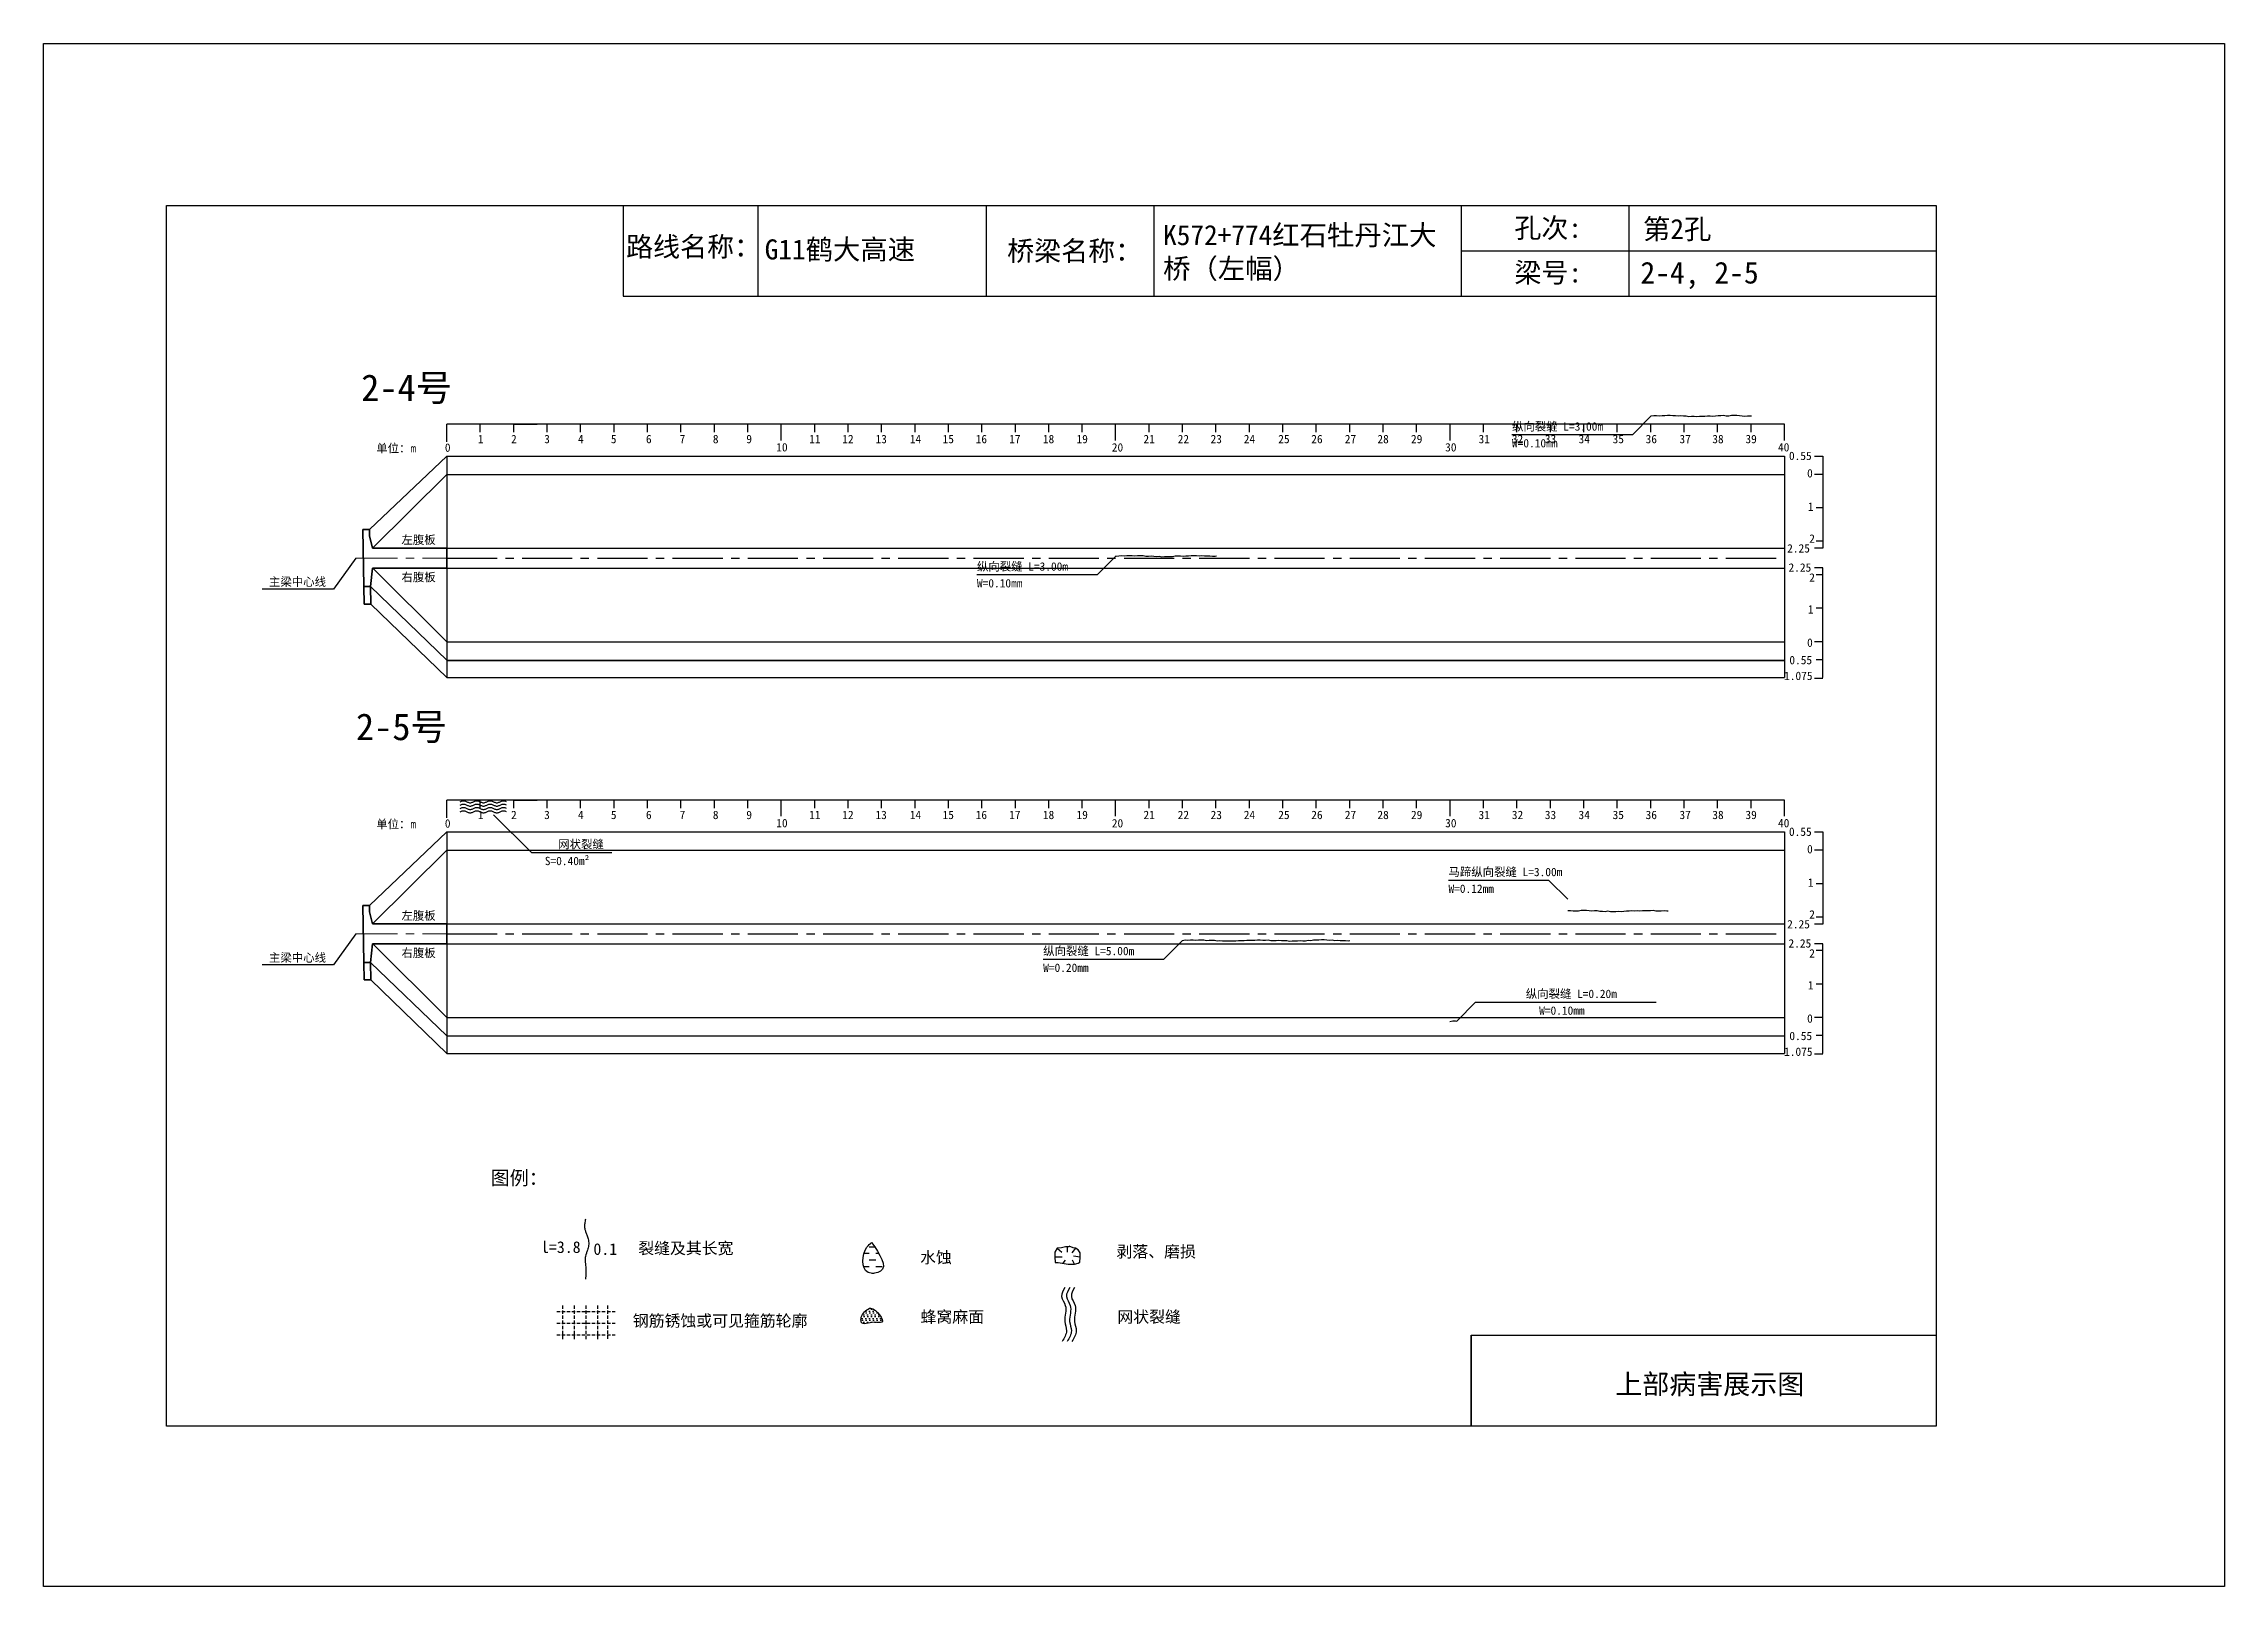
# Model space of a CAD drawing. Header units: millimetres. Extents: x -37 to 615, y -48 to 413.
import ezdxf

# ---------------------------------------------------------------- set-up
doc = ezdxf.new("R2010")
doc.units = ezdxf.units.MM
for name, pattern in [('CENTER', [2, 1.25, -0.25, 0.25, -0.25]), ('CENTER2', [1.125, 0.75, -0.125, 0.125, -0.125]), ('DASHED', [0.75, 0.5, -0.25])]:
    doc.linetypes.add(name, pattern=pattern)
for name, color, linetype in [('加固措施', 7, 'Continuous'), ('图层1', 7, 'Continuous'), ('病害', 5, 'Continuous'), ('轮廓', 3, 'Continuous')]:
    doc.layers.add(name, color=color, linetype=linetype)
doc.layers.add('虚线', color=7, linetype='Continuous', lineweight=30)
doc.styles.get("Standard").update_dxf_attribs({"font": ''})
doc.styles.add('汉字', font='')
doc.styles.get('Standard').set_extended_font_data('SimSun')
doc.styles.get('汉字').set_extended_font_data('SimSun')
pattern_1 = [(0, (-3997.7199, -288.9294), (0.55266586, 1.10533173), [0, -1.10533173])]
pattern_2 = [(0, (-6886.571, -700.7115), (0.55266586, 1.10533173), [0, -1.10533173])]
pattern_3 = [(0, (-3576.1421, -199.0757), (1.9895971, 1.9895971), [1.9895971, -1.9895971])]

# ---------------------------------------------------------------- blocks, each defined once
blk = doc.blocks.new('adfsd')
at = {"lineweight": -2, "ltscale": 0.5}
for p, q in [((1140.897, -3083.694), (1140.936, -3083.729)), ((1140.983, -3083.682), (1140.981, -3083.729)), ((1141.053, -3083.694), (1141.022, -3083.735)), ((1140.876, -3083.768), (1140.94, -3083.769)), ((1140.948, -3083.824), (1140.969, -3083.796)), ((1141.045, -3083.83), (1141.028, -3083.796)), ((1141.094, -3083.772), (1141.036, -3083.763))]:
    blk.add_line(p, q, dxfattribs=at)
blk.add_lwpolyline([(1141, -3083.682), (1140.967, -3083.682), (1140.934, -3083.69), (1140.897, -3083.694), (1140.876, -3083.727), (1140.876, -3083.768), (1140.88, -3083.818), (1140.905, -3083.818), (1140.991, -3083.83), (1141.045, -3083.83), (1141.078, -3083.822), (1141.09, -3083.814), (1141.094, -3083.772), (1141.094, -3083.735), (1141.078, -3083.707), (1141.053, -3083.694), (1141.033, -3083.69), (1141, -3083.678)], dxfattribs=at)
blk = doc.blocks.new('chi')
at = {"color": 0}
for p, q in [((1147.409, -3079.329), (1147.409, -3078.8)), ((1187.409, -3078.8), (1147.409, -3078.8)), ((1148.409, -3079.041), (1148.409, -3078.8)), ((1149.409, -3079.041), (1149.409, -3078.8)), ((1149.409, -3078.8), (1150.109, -3078.8)), ((1150.409, -3079.041), (1150.409, -3078.8)), ((1151.409, -3079.041), (1151.409, -3078.8)), ((1152.409, -3079.041), (1152.409, -3078.8)), ((1153.409, -3079.041), (1153.409, -3078.8)), ((1154.409, -3079.041), (1154.409, -3078.8)), ((1155.409, -3079.041), (1155.409, -3078.8)), ((1156.409, -3079.041), (1156.409, -3078.8)), ((1157.409, -3079.283), (1157.409, -3078.8)), ((1158.409, -3079.041), (1158.409, -3078.8)), ((1159.409, -3079.041), (1159.409, -3078.8)), ((1160.409, -3079.041), (1160.409, -3078.8)), ((1161.409, -3079.041), (1161.409, -3078.8)), ((1162.409, -3079.041), (1162.409, -3078.8)), ((1163.409, -3079.041), (1163.409, -3078.8)), ((1164.409, -3079.041), (1164.409, -3078.8)), ((1165.409, -3079.041), (1165.409, -3078.8)), ((1166.409, -3079.041), (1166.409, -3078.8)), ((1167.409, -3079.283), (1167.409, -3078.8)), ((1168.409, -3079.041), (1168.409, -3078.8)), ((1169.409, -3079.041), (1169.409, -3078.8)), ((1170.409, -3079.041), (1170.409, -3078.8)), ((1171.409, -3079.041), (1171.409, -3078.8)), ((1172.409, -3079.041), (1172.409, -3078.8)), ((1173.409, -3079.041), (1173.409, -3078.8)), ((1174.409, -3079.041), (1174.409, -3078.8)), ((1175.409, -3079.041), (1175.409, -3078.8)), ((1176.409, -3079.041), (1176.409, -3078.8)), ((1177.409, -3079.283), (1177.409, -3078.8)), ((1178.409, -3079.041), (1178.409, -3078.8)), ((1179.409, -3079.041), (1179.409, -3078.8)), ((1180.409, -3079.041), (1180.409, -3078.8)), ((1181.409, -3079.041), (1181.409, -3078.8)), ((1182.409, -3079.041), (1182.409, -3078.8)), ((1183.409, -3079.041), (1183.409, -3078.8)), ((1184.409, -3079.041), (1184.409, -3078.8)), ((1185.409, -3079.041), (1185.409, -3078.8)), ((1186.409, -3079.041), (1186.409, -3078.8)), ((1187.409, -3079.283), (1187.409, -3078.8))]:
    blk.add_line(p, q, dxfattribs=at)
for s, p in [('0', (1147.349, -3079.623)), ('1', (1148.339, -3079.368)), ('2', (1149.328, -3079.368)), ('3', (1150.319, -3079.368)), ('4', (1151.329, -3079.368)), ('5', (1152.313, -3079.368)), ('6', (1153.363, -3079.368)), ('7', (1154.37, -3079.368)), ('8', (1155.363, -3079.368)), ('9', (1156.363, -3079.368)), ('10', (1157.259, -3079.613)), ('11', (1158.242, -3079.368)), ('12', (1159.233, -3079.368)), ('13', (1160.227, -3079.368)), ('14', (1161.252, -3079.368)), ('15', (1162.233, -3079.368)), ('16', (1163.223, -3079.368)), ('17', (1164.224, -3079.368)), ('18', (1165.232, -3079.368)), ('19', (1166.238, -3079.368)), ('20', (1167.294, -3079.617)), ('21', (1168.24, -3079.368)), ('22', (1169.264, -3079.368)), ('23', (1170.247, -3079.368)), ('24', (1171.24, -3079.368)), ('25', (1172.271, -3079.368)), ('26', (1173.258, -3079.368)), ('27', (1174.261, -3079.368)), ('28', (1175.236, -3079.368)), ('29', (1176.24, -3079.368)), ('30', (1177.262, -3079.613)), ('31', (1178.261, -3079.368)), ('32', (1179.256, -3079.368)), ('33', (1180.243, -3079.368)), ('34', (1181.251, -3079.368)), ('35', (1182.269, -3079.368)), ('36', (1183.256, -3079.368)), ('37', (1184.269, -3079.368)), ('38', (1185.251, -3079.368)), ('39', (1186.242, -3079.368)), ('40', (1187.216, -3079.613))]:
    blk.add_text(s, height=0.25).set_placement(p)
blk = doc.blocks.new('kopp')
at = {"color": 0}
for p, q in [((1188.308, -3078.25), (1188.558, -3078.25)), ((1188.558, -3078.25), (1188.558, -3078.8)), ((1188.558, -3078.8), (1188.308, -3078.8)), ((1188.558, -3078.8), (1188.558, -3079.8)), ((1188.558, -3079.8), (1188.358, -3079.8)), ((1188.558, -3079.8), (1188.558, -3079.8)), ((1188.558, -3079.8), (1188.558, -3080.8)), ((1188.558, -3081.009), (1188.308, -3081.009)), ((1188.558, -3080.8), (1188.358, -3080.8)), ((1188.558, -3080.8), (1188.558, -3081.009)), ((1188.558, -3081.592), (1188.308, -3081.592)), ((1188.558, -3081.8), (1188.358, -3081.8)), ((1188.558, -3081.8), (1188.558, -3081.592)), ((1188.558, -3082.8), (1188.558, -3081.8)), ((1188.558, -3082.8), (1188.358, -3082.8)), ((1188.558, -3083.8), (1188.558, -3082.8)), ((1188.558, -3082.8), (1188.558, -3082.8)), ((1188.558, -3083.8), (1188.308, -3083.8)), ((1188.558, -3084.875), (1188.558, -3083.8)), ((1188.558, -3084.338), (1188.358, -3084.338)), ((1188.308, -3084.888), (1188.558, -3084.888))]:
    blk.add_line(p, q, dxfattribs=at)
for s, p in [('0.55', (1187.543, -3078.37)), ('0', (1188.086, -3078.891)), ('1', (1188.109, -3079.89)), ('2', (1188.15, -3080.842)), ('2.25', (1187.49, -3081.135)), ('2.25', (1187.53, -3081.708)), ('2', (1188.15, -3082.006)), ('1', (1188.109, -3082.959)), ('0', (1188.086, -3083.954)), ('0.55', (1187.556, -3084.474)), ('1.075', (1187.398, -3084.946))]:
    blk.add_text(s, height=0.25).set_placement(p)

msp = doc.modelspace()

# ---------------------------------------------------------------- hatches: boundary and pattern name
at = {"layer": '加固措施', "lineweight": -2}
h = msp.add_hatch(dxfattribs=at)
h.set_pattern_fill('DASH', color=256, scale=0.626645)
h.set_pattern_definition(pattern_3)
edge = h.paths.add_edge_path()
edge.add_spline(control_points=[(210.85, 54.88), (210.36, 54.45), (208.03, 52.39), (207.41, 44.9), (216.74, 46.23), (213.29, 51.3), (210.85, 54.88)], knot_values=[0, 0, 0, 0, 3.237042, 15.187225, 21.182779, 35.601669, 35.601669, 35.601669, 35.601669], degree=3, periodic=0)
h = msp.add_hatch(dxfattribs=at)
h.set_pattern_fill('DASH', color=256, scale=0.626645)
h.set_pattern_definition(pattern_3)
edge = h.paths.add_edge_path()
edge.add_spline(control_points=[(210.85, 54.88), (210.36, 54.45), (208.03, 52.39), (207.41, 44.9), (216.74, 46.23), (213.29, 51.3), (210.85, 54.88)], knot_values=[0, 0, 0, 0, 3.237042, 15.187225, 21.182779, 35.601669, 35.601669, 35.601669, 35.601669], degree=3, periodic=0)
h = msp.add_hatch(dxfattribs=at)
h.set_pattern_fill('DOTS', scale=0.696272)
h.set_pattern_definition(pattern_1)
edge = h.paths.add_edge_path()
edge.add_spline(control_points=[(210.19, 35.22), (209.15, 34.51), (207.68, 33.49), (207.52, 29.75), (211, 31.47), (215.72, 30.12), (212.21, 35.3), (210.31, 35.22), (210.19, 35.22)], knot_values=[0, 0, 0, 0, 5.205471, 7.397577, 12.944796, 16.169923, 23.88441, 24.400432, 24.400432, 24.400432, 24.400432], degree=3, periodic=0)
h = msp.add_hatch(dxfattribs=at)
h.set_pattern_fill('DOTS', scale=0.696272)
h.set_pattern_definition(pattern_1)
edge = h.paths.add_edge_path()
edge.add_spline(control_points=[(210.19, 35.22), (209.15, 34.51), (207.68, 33.49), (207.52, 29.75), (211, 31.47), (215.72, 30.12), (212.21, 35.3), (210.31, 35.22), (210.19, 35.22)], knot_values=[0, 0, 0, 0, 5.205471, 7.397577, 12.944796, 16.169923, 23.88441, 24.400432, 24.400432, 24.400432, 24.400432], degree=3, periodic=0)
at = {"layer": '病害', "lineweight": -2}
h = msp.add_hatch(dxfattribs=at)
h.set_pattern_fill('DOTS', color=4, scale=0.696272, style=0)
h.set_pattern_definition(pattern_2)
edge = h.paths.add_edge_path()
edge.add_spline(control_points=[(210.19, 35.22), (209.15, 34.51), (207.68, 33.49), (207.52, 29.75), (211, 31.47), (215.72, 30.12), (212.21, 35.3), (210.31, 35.22), (210.19, 35.22)], knot_values=[0, 0, 0, 0, 1.041094, 1.479515, 2.588959, 3.233985, 4.776882, 4.880086, 4.880086, 4.880086, 4.880086], degree=3, periodic=0)
h = msp.add_hatch(dxfattribs=at)
h.set_pattern_fill('DOTS', color=4, scale=0.696272, style=0)
h.set_pattern_definition(pattern_2)
edge = h.paths.add_edge_path()
edge.add_spline(control_points=[(210.19, 35.22), (209.15, 34.51), (207.68, 33.49), (207.52, 29.75), (211, 31.47), (215.72, 30.12), (212.21, 35.3), (210.31, 35.22), (210.19, 35.22)], knot_values=[0, 0, 0, 0, 1.041094, 1.479515, 2.588959, 3.233985, 4.776882, 4.880086, 4.880086, 4.880086, 4.880086], degree=3, periodic=0)

# ---------------------------------------------------------------- linework, layer by layer
at = {"color": 0, "linetype": 'ByBlock'}
for p, q in [((0, 364.85), (529.17, 364.85)), ((0, 0), (0, 364.85)), ((136.5, 364.85), (136.5, 337.72)), ((245.1, 364.85), (245.1, 337.72)), ((387.13, 364.85), (387.13, 337.72)), ((437.29, 364.79), (437.29, 337.66)), ((529.17, 364.85), (529.17, 0)), ((136.5, 337.72), (529.17, 337.72)), ((390.12, 0), (390.12, 27.12)), ((390.12, 27.12), (529.17, 27.12)), ((529.17, 0), (0, 0))]:
    msp.add_line(p, q, dxfattribs=at)
at = {"color": 0}
for p, q in [((60.65, 267.93), (83.82, 289.93)), ((83.82, 289.93), (83.82, 223.68)), ((83.82, 289.93), (483.82, 289.93)), ((483.82, 289.93), (483.82, 223.68)), ((61.57, 262.43), (83.82, 284.43)), ((83.82, 262.43), (483.82, 262.43)), ((483.82, 262.43), (483.82, 259.43)), ((56.57, 259.43), (49.96, 250.17)), ((61.64, 256.43), (83.82, 234.43)), ((83.82, 256.43), (483.82, 256.43)), ((49.96, 250.17), (28.63, 250.17)), ((60.99, 250.93), (83.82, 228.93)), ((61.09, 245.68), (83.82, 223.68)), ((83.82, 234.43), (483.82, 234.43)), ((83.82, 228.93), (483.82, 228.93)), ((83.82, 228.81), (483.82, 228.81)), ((83.82, 223.68), (483.82, 223.68)), ((60.65, 155.59), (83.82, 177.59)), ((83.82, 177.59), (83.82, 111.34)), ((83.82, 177.59), (483.82, 177.59)), ((483.82, 177.59), (483.82, 111.34)), ((61.57, 150.08), (83.82, 172.09)), ((83.82, 172.09), (483.82, 172.09)), ((83.82, 150.09), (483.82, 150.09)), ((483.82, 150.09), (483.82, 147.09)), ((56.57, 147.09), (49.96, 137.83)), ((61.64, 144.09), (83.82, 122.09)), ((83.82, 144.09), (483.82, 144.09)), ((49.96, 137.83), (28.63, 137.83)), ((60.99, 138.59), (83.82, 116.59)), ((61.09, 133.34), (83.82, 111.34)), ((83.82, 122.09), (483.82, 122.09)), ((83.82, 116.59), (483.82, 116.59)), ((83.82, 111.34), (483.82, 111.34))]:
    msp.add_line(p, q, dxfattribs=at)
msp.add_line((83.82, 284.43), (483.82, 284.43))
at = {"color": 1, "linetype": 'CENTER2', "ltscale": 20}
for p, q in [((83.82, 259.43), (483.82, 259.43)), ((83.82, 147.09), (483.82, 147.09))]:
    msp.add_line(p, q, dxfattribs=at)
at = {"color": 1, "linetype": 'DASHED', "ltscale": 2}
for p, q in [((116.71, 34.25), (134.11, 34.25)), ((116.71, 34.25), (134.11, 34.25)), ((118.45, 35.99), (118.45, 25.55)), ((118.45, 35.99), (118.45, 25.55)), ((121.93, 35.99), (121.93, 25.55)), ((121.93, 35.99), (121.93, 25.55)), ((125.41, 35.99), (125.41, 25.55)), ((125.41, 35.99), (125.41, 25.55)), ((128.89, 35.99), (128.89, 25.55)), ((128.89, 35.99), (128.89, 25.55)), ((131.87, 36.02), (131.87, 25.57)), ((131.87, 36.02), (131.87, 25.57)), ((116.71, 30.77), (134.11, 30.77)), ((116.71, 30.77), (134.11, 30.77)), ((116.71, 27.29), (134.11, 27.29)), ((116.71, 27.29), (134.11, 27.29))]:
    msp.add_line(p, q, dxfattribs=at)
at = {"color": 3, "linetype": 'ByBlock'}
msp.add_lwpolyline([(-36.77, 413.19), (615.38, 413.19), (615.38, -47.93), (-36.77, -47.93)], close=True, dxfattribs=at)
at = {"color": 7}
for points in [[(444, 301.91), (438.34, 296.26), (402.34, 296.26)], [(444, 301.98), (444.8, 302.05), (445.6, 301.99), (446.4, 301.93), (447.2, 302.05), (448, 302.08), (448.8, 302.14), (449.6, 302.13), (450.4, 302.03), (451.2, 302.02), (452, 301.97), (452.8, 301.99), (453.6, 301.89), (454.4, 301.9), (455.2, 301.76), (456, 301.79), (456.8, 301.87), (457.6, 301.73), (458.4, 301.8), (459.2, 301.8), (460, 301.86), (460.8, 301.89), (461.6, 301.93), (462.4, 301.87), (463.2, 301.89), (464, 302.01), (464.8, 302.06), (465.6, 302.11), (466.4, 301.96), (467.2, 301.98), (468, 302.09), (468.8, 302.14), (469.6, 302.13), (470.4, 302.05), (471.2, 301.95), (472, 301.85), (472.8, 301.91), (473.6, 301.92), (474, 301.91)], [(284, 260.05), (278.34, 254.4), (242.34, 254.4)], [(284, 260.04), (284.8, 260.13), (285.6, 260.21), (286.4, 260.07), (287.2, 260.24), (288, 260.16), (288.8, 260.18), (289.6, 260.13), (290.4, 260.19), (291.2, 260.17), (292, 260.18), (292.8, 260.02), (293.6, 259.96), (294.4, 260.08), (295.2, 259.99), (296, 259.89), (296.8, 260), (297.6, 259.84), (298.4, 259.9), (299.2, 259.86), (300, 259.88), (300.8, 259.86), (301.6, 260.05), (302.4, 260.11), (303.2, 260.11), (304, 260.04), (304.8, 260.13), (305.6, 260.14), (306.4, 260.21), (307.2, 260.23), (308, 260.19), (308.8, 260.14), (309.6, 260.24), (310.4, 260.08), (311.2, 260.08), (312, 260.06), (312.8, 259.98), (313.6, 260), (314, 260.05)], [(87.8, 186.59), (88, 186.69), (88.2, 186.77), (88.4, 186.84), (88.6, 186.88), (88.8, 186.9), (89, 186.88), (89.2, 186.84), (89.4, 186.77), (89.6, 186.69), (89.8, 186.59), (90, 186.5), (90.2, 186.42), (90.4, 186.35), (90.6, 186.31), (90.8, 186.29), (91, 186.31), (91.2, 186.35), (91.4, 186.42), (91.6, 186.5), (91.8, 186.59), (92, 186.69), (92.2, 186.77), (92.4, 186.84), (92.6, 186.88), (92.8, 186.9), (93, 186.88), (93.2, 186.84), (93.4, 186.77), (93.6, 186.69), (93.8, 186.59), (94, 186.5), (94.2, 186.42), (94.4, 186.35), (94.6, 186.31), (94.8, 186.29), (95, 186.31), (95.2, 186.35), (95.4, 186.42), (95.6, 186.5), (95.8, 186.59), (96, 186.69), (96.2, 186.77), (96.4, 186.84), (96.6, 186.88), (96.8, 186.9), (97, 186.88), (97.2, 186.84), (97.4, 186.77), (97.6, 186.69), (97.8, 186.59), (98, 186.5), (98.2, 186.42), (98.4, 186.35), (98.6, 186.31), (98.8, 186.29), (99, 186.31), (99.2, 186.35), (99.4, 186.42), (99.6, 186.5), (99.8, 186.59), (100, 186.69), (100.2, 186.77), (100.4, 186.84), (100.6, 186.88), (100.8, 186.9), (101, 186.88), (101.2, 186.84), (101.4, 186.77), (101.6, 186.69)], [(87.8, 185.59), (88, 185.69), (88.2, 185.77), (88.4, 185.84), (88.6, 185.88), (88.8, 185.9), (89, 185.88), (89.2, 185.84), (89.4, 185.77), (89.6, 185.69), (89.8, 185.59), (90, 185.5), (90.2, 185.42), (90.4, 185.35), (90.6, 185.31), (90.8, 185.29), (91, 185.31), (91.2, 185.35), (91.4, 185.42), (91.6, 185.5), (91.8, 185.59), (92, 185.69), (92.2, 185.77), (92.4, 185.84), (92.6, 185.88), (92.8, 185.9), (93, 185.88), (93.2, 185.84), (93.4, 185.77), (93.6, 185.69), (93.8, 185.59), (94, 185.5), (94.2, 185.42), (94.4, 185.35), (94.6, 185.31), (94.8, 185.29), (95, 185.31), (95.2, 185.35), (95.4, 185.42), (95.6, 185.5), (95.8, 185.59), (96, 185.69), (96.2, 185.77), (96.4, 185.84), (96.6, 185.88), (96.8, 185.9), (97, 185.88), (97.2, 185.84), (97.4, 185.77), (97.6, 185.69), (97.8, 185.59), (98, 185.5), (98.2, 185.42), (98.4, 185.35), (98.6, 185.31), (98.8, 185.29), (99, 185.31), (99.2, 185.35), (99.4, 185.42), (99.6, 185.5), (99.8, 185.59), (100, 185.69), (100.2, 185.77), (100.4, 185.84), (100.6, 185.88), (100.8, 185.9), (101, 185.88), (101.2, 185.84), (101.4, 185.77), (101.6, 185.69)], [(87.8, 184.59), (88, 184.69), (88.2, 184.77), (88.4, 184.84), (88.6, 184.88), (88.8, 184.9), (89, 184.88), (89.2, 184.84), (89.4, 184.77), (89.6, 184.69), (89.8, 184.59), (90, 184.5), (90.2, 184.42), (90.4, 184.35), (90.6, 184.31), (90.8, 184.29), (91, 184.31), (91.2, 184.35), (91.4, 184.42), (91.6, 184.5), (91.8, 184.59), (92, 184.69), (92.2, 184.77), (92.4, 184.84), (92.6, 184.88), (92.8, 184.9), (93, 184.88), (93.2, 184.84), (93.4, 184.77), (93.6, 184.69), (93.8, 184.59), (94, 184.5), (94.2, 184.42), (94.4, 184.35), (94.6, 184.31), (94.8, 184.29), (95, 184.31), (95.2, 184.35), (95.4, 184.42), (95.6, 184.5), (95.8, 184.59), (96, 184.69), (96.2, 184.77), (96.4, 184.84), (96.6, 184.88), (96.8, 184.9), (97, 184.88), (97.2, 184.84), (97.4, 184.77), (97.6, 184.69), (97.8, 184.59), (98, 184.5), (98.2, 184.42), (98.4, 184.35), (98.6, 184.31), (98.8, 184.29), (99, 184.31), (99.2, 184.35), (99.4, 184.42), (99.6, 184.5), (99.8, 184.59), (100, 184.69), (100.2, 184.77), (100.4, 184.84), (100.6, 184.88), (100.8, 184.9), (101, 184.88), (101.2, 184.84), (101.4, 184.77), (101.6, 184.69)], [(87.8, 183.59), (88, 183.69), (88.2, 183.77), (88.4, 183.84), (88.6, 183.88), (88.8, 183.9), (89, 183.88), (89.2, 183.84), (89.4, 183.77), (89.6, 183.69), (89.8, 183.59), (90, 183.5), (90.2, 183.42), (90.4, 183.35), (90.6, 183.31), (90.8, 183.29), (91, 183.31), (91.2, 183.35), (91.4, 183.42), (91.6, 183.5), (91.8, 183.59), (92, 183.69), (92.2, 183.77), (92.4, 183.84), (92.6, 183.88), (92.8, 183.9), (93, 183.88), (93.2, 183.84), (93.4, 183.77), (93.6, 183.69), (93.8, 183.59), (94, 183.5), (94.2, 183.42), (94.4, 183.35), (94.6, 183.31), (94.8, 183.29), (95, 183.31), (95.2, 183.35), (95.4, 183.42), (95.6, 183.5), (95.8, 183.59), (96, 183.69), (96.2, 183.77), (96.4, 183.84), (96.6, 183.88), (96.8, 183.9), (97, 183.88), (97.2, 183.84), (97.4, 183.77), (97.6, 183.69), (97.8, 183.59), (98, 183.5), (98.2, 183.42), (98.4, 183.35), (98.6, 183.31), (98.8, 183.29), (99, 183.31), (99.2, 183.35), (99.4, 183.42), (99.6, 183.5), (99.8, 183.59), (100, 183.69), (100.2, 183.77), (100.4, 183.84), (100.6, 183.88), (100.8, 183.9), (101, 183.88), (101.2, 183.84), (101.4, 183.77), (101.6, 183.69)], [(97.8, 182.7), (109.11, 171.39), (133.11, 171.39)], [(419, 157.45), (413.34, 163.1), (383.34, 163.1)], [(419, 154.04), (419.8, 154.1), (420.6, 153.97), (421.4, 154.03), (422.2, 154.01), (423, 154.2), (423.8, 154.14), (424.6, 154.2), (425.4, 154.04), (426.2, 153.99), (427, 154.11), (427.8, 154.09), (428.6, 153.92), (429.4, 153.91), (430.2, 153.82), (431, 153.95), (431.8, 153.8), (432.6, 153.82), (433.4, 153.74), (434.2, 153.91), (435, 153.78), (435.8, 153.87), (436.6, 153.95), (437.4, 154), (438.2, 154.08), (439, 154.01), (439.8, 154.11), (440.6, 154.02), (441.4, 154.09), (442.2, 154.04), (443, 154.12), (443.8, 154.09), (444.6, 154.18), (445.4, 153.97), (446.2, 154), (447, 153.98), (447.8, 154.04), (448.6, 153.98), (449, 153.97)], [(303.8, 145.13), (298.14, 139.48), (262.14, 139.48)], [(303.8, 145.15), (304.6, 145.27), (305.4, 145.17), (306.2, 145.34), (307, 145.3), (307.8, 145.24), (308.6, 145.3), (309.4, 145.32), (310.2, 145.31), (311, 145.15), (311.8, 145.22), (312.6, 145.17), (313.4, 145.21), (314.2, 145.04), (315, 145.11), (315.8, 145.04), (316.6, 144.97), (317.4, 145.01), (318.2, 145.01), (319, 145.03), (319.8, 145.06), (320.6, 145.07), (321.4, 145.14), (322.2, 145.14), (323, 145.23), (323.8, 145.22), (324.6, 145.19), (325.4, 145.24), (326.2, 145.29), (327, 145.33), (327.8, 145.2), (328.6, 145.23), (329.4, 145.3), (330.2, 145.16), (331, 145.11), (331.8, 145.16), (332.6, 145.2), (333.4, 145.08), (334.2, 145.12), (335, 145.08), (335.8, 144.94), (336.6, 145.05), (337.4, 144.98), (338.2, 145.06), (339, 145.07), (339.8, 145.02), (340.6, 145.01), (341.4, 145.22), (342.2, 145.1), (343, 145.3), (343.8, 145.31), (344.6, 145.31), (345.4, 145.38), (346.2, 145.38), (347, 145.34), (347.8, 145.24), (348.6, 145.3), (349.4, 145.11), (350.2, 145.18), (351, 145.12), (351.8, 145.13), (352.6, 145.09), (353.4, 145.04), (353.8, 145.13)], [(385.8, 121.03), (391.46, 126.68), (445.46, 126.68)], [(383.8, 120.95), (384.6, 121.1), (385.4, 121.11), (385.8, 121.03)]]:
    msp.add_lwpolyline(points, dxfattribs=at)
for points in [[(268.59, 41.36), (268.08, 40.47), (267.03, 38.67), (269.71, 35.55), (267.97, 31.9), (269.63, 28.26), (268.46, 26.35), (267.82, 25.31)], [(268.59, 41.36), (268.08, 40.47), (267.03, 38.67), (269.71, 35.55), (267.97, 31.9), (269.63, 28.26), (268.46, 26.35), (267.82, 25.31)], [(270.07, 41.36), (269.55, 40.47), (268.51, 38.67), (271.18, 35.55), (269.44, 31.9), (271.1, 28.26), (269.94, 26.35), (269.3, 25.31)], [(270.07, 41.36), (269.55, 40.47), (268.51, 38.67), (271.18, 35.55), (269.44, 31.9), (271.1, 28.26), (269.94, 26.35), (269.3, 25.31)], [(271.52, 41.36), (271, 40.47), (269.96, 38.67), (272.63, 35.55), (270.89, 31.9), (272.55, 28.26), (271.39, 26.35), (270.75, 25.31)], [(271.52, 41.36), (271, 40.47), (269.96, 38.67), (272.63, 35.55), (270.89, 31.9), (272.55, 28.26), (271.39, 26.35), (270.75, 25.31)]]:
    msp.add_open_spline(points, degree=3, knots=[0, 0, 0, 0, 2.808133, 5.677796, 10.461234, 13.324406, 16.732801, 16.732801, 16.732801, 16.732801])
at = {"lineweight": -2}
msp.add_open_spline([(210.19, 35.22), (209.15, 34.51), (207.68, 33.49), (207.52, 29.75), (211, 31.47), (215.72, 30.12), (212.21, 35.3), (210.31, 35.22), (210.19, 35.22)], degree=3, knots=[0, 0, 0, 0, 3.624423, 5.150725, 9.013098, 11.258664, 16.630045, 16.989336, 16.989336, 16.989336, 16.989336], dxfattribs=at)
msp.add_open_spline([(210.19, 35.22), (209.15, 34.51), (207.68, 33.49), (207.52, 29.75), (211, 31.47), (215.72, 30.12), (212.21, 35.3), (210.31, 35.22), (210.19, 35.22)], degree=3, knots=[0, 0, 0, 0, 3.624423, 5.150725, 9.013098, 11.258664, 16.630045, 16.989336, 16.989336, 16.989336, 16.989336], dxfattribs=at)
at = {"layer": '加固措施', "lineweight": -2}
msp.add_open_spline([(210.85, 54.88), (210.36, 54.45), (208.03, 52.39), (207.41, 44.9), (216.74, 46.23), (213.29, 51.3), (210.85, 54.88)], degree=3, knots=[0, 0, 0, 0, 2.028466, 9.51698, 13.274057, 22.309569, 22.309569, 22.309569, 22.309569], dxfattribs=at)
msp.add_open_spline([(210.85, 54.88), (210.36, 54.45), (208.03, 52.39), (207.41, 44.9), (216.74, 46.23), (213.29, 51.3), (210.85, 54.88)], degree=3, knots=[0, 0, 0, 0, 2.028466, 9.51698, 13.274057, 22.309569, 22.309569, 22.309569, 22.309569], dxfattribs=at)
at = {"layer": '图层1', "lineweight": -2}
msp.add_open_spline([(125.25, 61.82), (125.22, 61.61), (125.18, 61.39), (125.07, 60.75), (125.02, 60.35), (124.99, 59.78), (125, 59.6), (125.02, 59.31), (125.03, 59.21), (125.06, 59), (125.09, 58.89), (125.19, 58.51), (125.29, 58.21), (125.54, 57.57), (125.69, 57.22), (125.96, 56.46), (126.09, 56.04), (126.21, 55.34), (126.24, 55.06), (126.25, 54.51), (126.23, 54.25), (126.16, 53.74), (126.11, 53.5), (126, 53.03), (125.93, 52.81), (125.76, 52.25), (125.64, 51.93), (125.45, 51.33), (125.36, 51.04), (125.27, 50.66), (125.24, 50.54), (125.21, 50.32), (125.2, 50.23), (125.18, 50.03), (125.17, 49.92), (125.17, 49.54), (125.18, 49.25), (125.23, 48.62), (125.27, 48.29), (125.33, 47.7), (125.35, 47.46), (125.38, 47), (125.39, 46.78), (125.4, 46.36), (125.4, 46.16), (125.39, 45.54), (125.37, 45.14), (125.32, 44.45), (125.3, 44.15), (125.27, 43.85)], degree=3, knots=[0, 0, 0, 0, 0.93103, 0.93103, 2.904338, 2.904338, 3.933552, 3.933552, 4.598026, 4.598026, 5.2625, 5.2625, 6.799065, 6.799065, 8.335629, 8.335629, 9.872194, 9.872194, 10.744529, 10.744529, 11.616864, 11.616864, 12.4892, 12.4892, 13.361535, 13.361535, 14.755665, 14.755665, 16.149795, 16.149795, 16.835641, 16.835641, 17.410365, 17.410365, 17.98509, 17.98509, 19.45733, 19.45733, 20.929571, 20.929571, 21.910052, 21.910052, 22.722819, 22.722819, 23.535585, 23.535585, 25.161117, 25.161117, 26.428502, 26.428502, 26.428502, 26.428502], dxfattribs=at)
msp.add_open_spline([(125.25, 61.82), (125.22, 61.61), (125.18, 61.39), (125.07, 60.75), (125.02, 60.35), (124.99, 59.78), (125, 59.6), (125.02, 59.31), (125.03, 59.21), (125.06, 59), (125.09, 58.89), (125.19, 58.51), (125.29, 58.21), (125.54, 57.57), (125.69, 57.22), (125.96, 56.46), (126.09, 56.04), (126.21, 55.34), (126.24, 55.06), (126.25, 54.51), (126.23, 54.25), (126.16, 53.74), (126.11, 53.5), (126, 53.03), (125.93, 52.81), (125.76, 52.25), (125.64, 51.93), (125.45, 51.33), (125.36, 51.04), (125.27, 50.66), (125.24, 50.54), (125.21, 50.32), (125.2, 50.23), (125.18, 50.03), (125.17, 49.92), (125.17, 49.54), (125.18, 49.25), (125.23, 48.62), (125.27, 48.29), (125.33, 47.7), (125.35, 47.46), (125.38, 47), (125.39, 46.78), (125.4, 46.36), (125.4, 46.16), (125.39, 45.54), (125.37, 45.14), (125.32, 44.45), (125.3, 44.15), (125.27, 43.85)], degree=3, knots=[0, 0, 0, 0, 0.93103, 0.93103, 2.904338, 2.904338, 3.933552, 3.933552, 4.598026, 4.598026, 5.2625, 5.2625, 6.799065, 6.799065, 8.335629, 8.335629, 9.872194, 9.872194, 10.744529, 10.744529, 11.616864, 11.616864, 12.4892, 12.4892, 13.361535, 13.361535, 14.755665, 14.755665, 16.149795, 16.149795, 16.835641, 16.835641, 17.410365, 17.410365, 17.98509, 17.98509, 19.45733, 19.45733, 20.929571, 20.929571, 21.910052, 21.910052, 22.722819, 22.722819, 23.535585, 23.535585, 25.161117, 25.161117, 26.428502, 26.428502, 26.428502, 26.428502], dxfattribs=at)
at = {"layer": '病害', "color": 5}
for p, q in [((136.5, 364.85), (136.5, 337.72)), ((245.1, 364.85), (245.1, 337.72)), ((387.13, 364.85), (387.13, 337.72)), ((529.17, 364.85), (529.17, 337.72)), ((136.5, 337.72), (386.58, 337.72)), ((386.58, 337.72), (529.17, 337.72)), ((390.12, 27.12), (529.17, 27.12)), ((390.12, 27.12), (390.12, 0)), ((529.17, 27.12), (529.17, 0))]:
    msp.add_line(p, q, dxfattribs=at)
at = {"layer": '病害', "color": 0}
for p, q in [((176.83, 364.85), (176.83, 337.72)), ((295.25, 364.85), (295.25, 337.72)), ((387.14, 351.23), (529.17, 351.23))]:
    msp.add_line(p, q, dxfattribs=at)
at = {"layer": '虚线', "linetype": 'CENTER', "lineweight": 18, "ltscale": 10}
for p, q in [((56.57, 259.43), (83.82, 259.43)), ((56.57, 147.09), (83.82, 147.09))]:
    msp.add_line(p, q, dxfattribs=at)
at = {"layer": '轮廓', "color": 5, "lineweight": 35}
for p, q in [((58.99, 250.93), (58.65, 267.93)), ((58.65, 267.93), (60.65, 267.93)), ((60.69, 266.05), (60.65, 267.93)), ((61.57, 262.43), (60.69, 266.05)), ((83.82, 262.43), (61.57, 262.43)), ((83.82, 256.43), (83.82, 262.43)), ((60.99, 250.93), (61.63, 256.43)), ((83.82, 256.43), (61.63, 256.43)), ((58.99, 250.93), (60.99, 250.93)), ((59.09, 245.68), (58.99, 250.93)), ((61.09, 245.68), (60.99, 250.93)), ((59.09, 245.68), (61.09, 245.68)), ((58.99, 138.59), (58.65, 155.59)), ((58.65, 155.59), (60.65, 155.59)), ((60.69, 153.71), (60.65, 155.59)), ((61.57, 150.08), (60.69, 153.71)), ((83.82, 150.08), (61.57, 150.08)), ((83.82, 144.08), (83.82, 150.08)), ((60.99, 138.59), (61.63, 144.09)), ((83.82, 144.09), (61.63, 144.09)), ((58.99, 138.59), (60.99, 138.59)), ((59.09, 133.34), (58.99, 138.59)), ((61.09, 133.34), (60.99, 138.59)), ((59.09, 133.34), (61.09, 133.34))]:
    msp.add_line(p, q, dxfattribs=at)

# ---------------------------------------------------------------- block references
at = {"color": 0}
for name, p, xscale, yscale, zscale in [('chi', (-11390.27, 31087.43), 9.999999999994273, 9.999999999994273, 9.999999999994273), ('kopp', (-11390.27, 31072.43), 9.999999999994273, 9.999999999994273, 9.999999999994273), ('chi', (-11390.27, 30975.09), 9.999999999994273, 9.999999999994273, 9.999999999994273), ('kopp', (-11390.27, 30960.09), 9.999999999994273, 9.999999999994273, 9.999999999994273), ('adfsd', (-39452.38, 107407.64), 34.81359766870787, 34.81359766870787, 34.81359766870787), ('adfsd', (-39452.38, 107407.64), 34.81359766870787, 34.81359766870787, 34.81359766870787)]:
    msp.add_blockref(name, p, dxfattribs=dict(at, xscale=xscale, yscale=yscale, zscale=zscale))

# ---------------------------------------------------------------- texts
at = {"color": 7}
for s, p in [('纵向裂缝 L=3.00m', (402.34, 297.51)), ('W=0.10mm', (402.34, 292.51)), ('纵向裂缝 L=3.00m', (242.34, 255.65)), ('W=0.10mm', (242.34, 250.65)), ('S=0.40m²', (113.11, 167.64)), ('网状裂缝', (117.11, 172.64)), ('马蹄纵向裂缝 L=3.00m', (383.34, 164.35)), ('W=0.12mm', (383.34, 159.35)), ('纵向裂缝 L=5.00m', (262.14, 140.73)), ('W=0.20mm', (262.14, 135.73)), ('纵向裂缝 L=0.20m', (406.46, 127.93)), ('W=0.10mm', (410.46, 122.93))]:
    msp.add_text(s, height=2.5, dxfattribs=at).set_placement(p)
for s, p in [('单位：m', (62.7, 290.99)), ('左腹板', (70.24, 263.64)), ('右腹板', (70.24, 252.47)), ('主梁中心线', (30.63, 251.08)), ('单位：m', (62.7, 178.65)), ('左腹板', (70.24, 151.3)), ('主梁中心线', (30.63, 138.73)), ('右腹板', (70.24, 140.13))]:
    msp.add_text(s, height=2.5).set_placement(p)
at = {"linetype": 'ByBlock', "attachment_point": 1, "style": '汉字'}
for s, insert, char_height, width in [('K572+774红石牡丹江大桥（左幅）', (298, 358.97), 6, 87.5474), ('{\\C0;第2孔}', (441.52, 360.78), 6, 77.4135), ('{\\C0;G11鹤大高速}', (178.87, 354.68), 6, 62.8604), ('{\\C0;2-4, 2-5}', (440.75, 347.98), 6.5, 84.1186), ('{\\C0;2-4号}', (58.2, 314.34), 8, 49.3496), ('{\\C0;2-5号}', (56.63, 213.01), 8, 49.3496)]:
    msp.add_mtext(s, dxfattribs=dict(at, insert=insert, char_height=char_height, width=width))
at = {"layer": '图层1', "style": '汉字'}
for s, p in [('孔次:', (403.05, 355.16)), ('路线名称：', (137.42, 349.54)), ('桥梁名称：', (251.38, 348.29)), ('梁号:', (403.08, 341.8)), ('上部病害展示图', (433.23, 9.56))]:
    msp.add_text(s, height=5.918, dxfattribs=at).set_placement(p)
at = {"layer": '图层1', "lineweight": -2, "attachment_point": 1}
for s, insert, char_height in [('图例：', (96.91, 76.23), 4.178), ('图例：', (96.91, 76.23), 4.178), ('l=3.8', (111.98, 55.21), 3.481), ('l=3.8', (111.98, 55.21), 3.481), ('0.1', (127.65, 54.63), 3.481), ('0.1', (127.65, 54.63), 3.481), ('裂缝及其长宽', (141.05, 54.88), 3.481), ('裂缝及其长宽', (141.05, 54.88), 3.481), ('水蚀', (225.33, 52.14), 3.481), ('水蚀', (225.33, 52.14), 3.481), ('剥落、磨损', (284.06, 53.89), 3.481), ('剥落、磨损', (284.06, 53.89), 3.481), ('钢筋锈蚀或可见箍筋轮廓', (139.42, 33.21), 3.4814), ('钢筋锈蚀或可见箍筋轮廓', (139.42, 33.21), 3.4814), ('蜂窝麻面', (225.48, 34.38), 3.481), ('蜂窝麻面', (225.48, 34.38), 3.481), ('网状裂缝', (284.32, 34.39), 3.481), ('网状裂缝', (284.32, 34.39), 3.481)]:
    msp.add_mtext(s, dxfattribs=dict(at, insert=insert, char_height=char_height))

doc.saveas('drawing.dxf')
